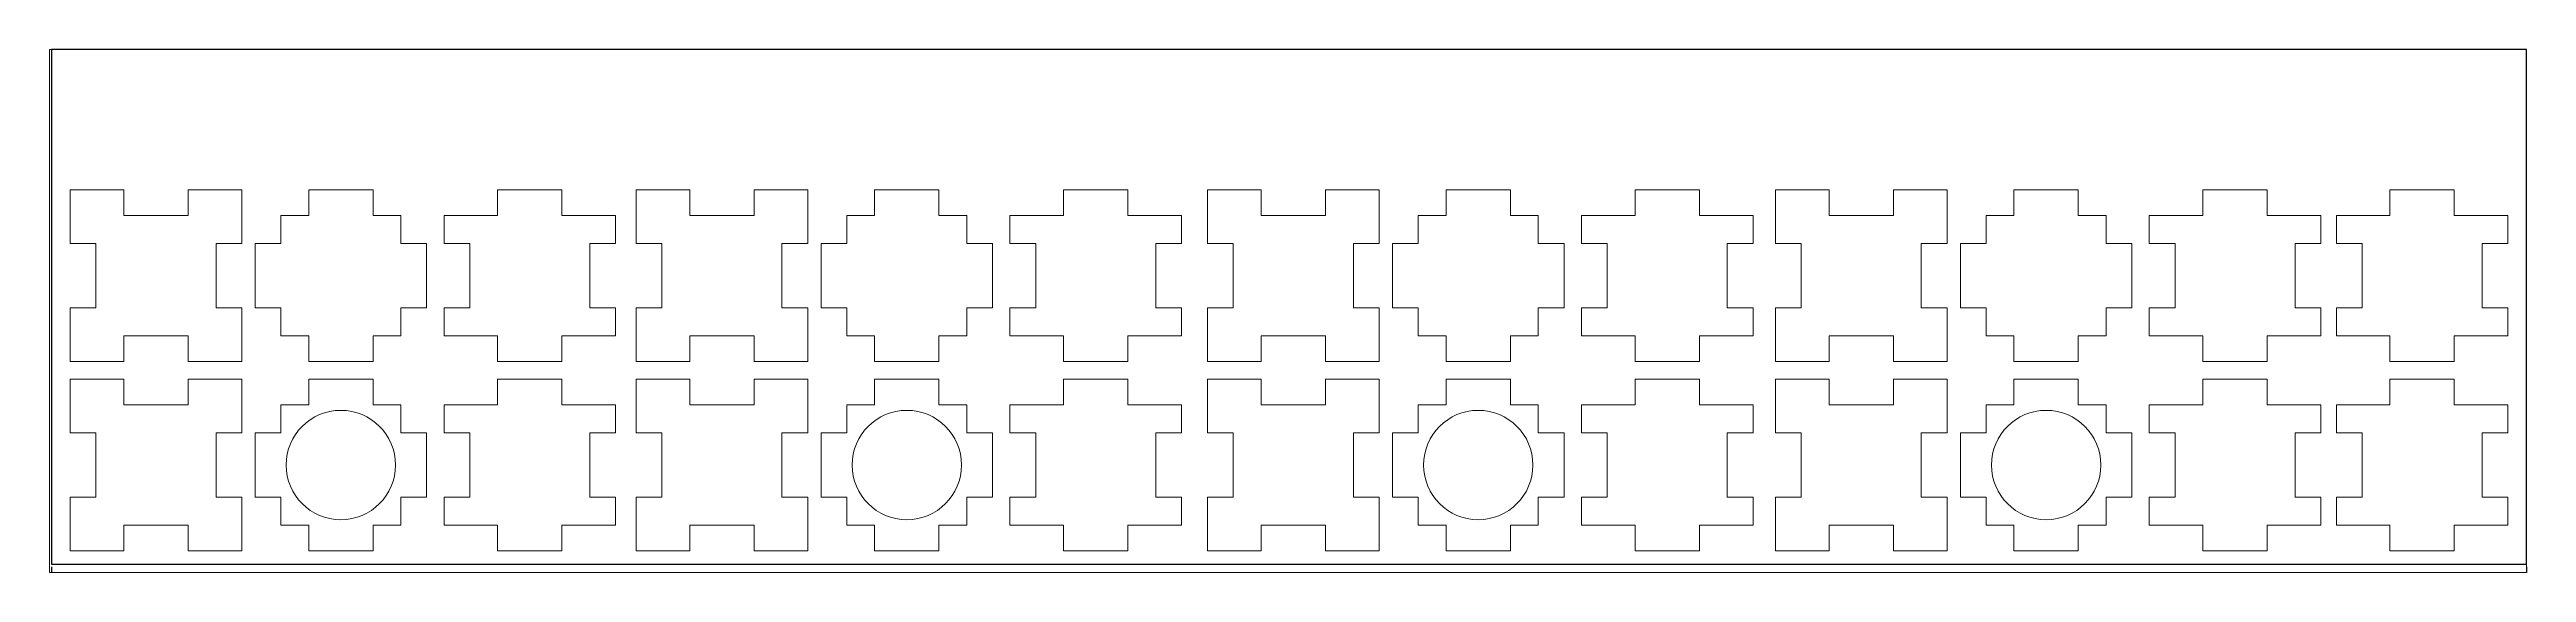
# Paper-space layout 'Lámina 4' of a CAD drawing. Header units: millimetres. Extents: x 0 to 578, y 0 to 122.
# The model-space entities are those that its viewports show. They can reach past a viewport. Long polylines and large blocks are cut down to what shows.
import ezdxf

# ---------------------------------------------------------------- set-up
doc = ezdxf.new("R2010")
doc.units = ezdxf.units.MM
doc.layers.get('0').update_dxf_attribs({"plot": 0})
doc.layers.add('Borde', color=7, linetype='Continuous', plot=False)
doc.layers.add('Corte', color=1, linetype='Continuous', lineweight=5)
doc.styles.get("Standard").update_dxf_attribs({"font": 'arial.ttf'})
doc.dimstyles.new('ISO-25', dxfattribs={"dimtxt": 2.5, "dimasz": 2.5, "dimexe": 1.25, "dimexo": 0.625, "dimtad": 1, "dimtxsty": 'Standard', "dimcen": 2.5, "dimadec": 0, "dimazin": 0, "dimtfac": 1, "dimtmove": 0, "dimatfit": 3, "dimfxl": 1, "dimarcsym": 0})

# ---------------------------------------------------------------- blocks, each defined once
blk = doc.blocks.new('*D16')
at = {"color": 0, "lineweight": -2, "transparency": 16777216}
for p, q in [((300, -0.62), (300, -16.84)), ((877, -0.62), (877, -16.84)), ((302.5, -15.59), (874.5, -15.59))]:
    blk.add_line(p, q, dxfattribs=at)
at = {"color": 0, "transparency": 16777216}
for points in [[(302.5, -15.17), (302.5, -16.01), (300, -15.59)], [(874.5, -15.17), (874.5, -16.01), (877, -15.59)]]:
    blk.add_solid(points, dxfattribs=at)
at = {"layer": 'Defpoints', "color": 0, "transparency": 16777216}
for p in [(300, 0), (877, 0), (877, -15.59)]:
    blk.add_point(p, dxfattribs=at)
at = {"color": 0, "transparency": 16777216, "insert": (588.5, -13.69), "char_height": 2.5, "attachment_point": 5}
blk.add_mtext('577', dxfattribs=at)
blk = doc.blocks.new('*D17')
at = {"color": 0, "lineweight": -2, "transparency": 16777216}
for p, q in [((877.63, 120), (890.5, 120)), ((889.25, 2.5), (889.25, 117.5)), ((877.63, 0), (890.5, 0))]:
    blk.add_line(p, q, dxfattribs=at)
at = {"color": 0, "transparency": 16777216}
for points in [[(888.84, 117.5), (889.67, 117.5), (889.25, 120)], [(888.84, 2.5), (889.67, 2.5), (889.25, 0)]]:
    blk.add_solid(points, dxfattribs=at)
at = {"layer": 'Defpoints', "color": 0, "transparency": 16777216}
for p in [(877, 120), (889.25, 120), (877, 0)]:
    blk.add_point(p, dxfattribs=at)
at = {"color": 0, "transparency": 16777216, "insert": (887.35, 60), "char_height": 2.5, "attachment_point": 5, "rotation": 90}
blk.add_mtext('120', dxfattribs=at)

msp = doc.modelspace()

# ---------------------------------------------------------------- linework, layer by layer
at = {"layer": 'Borde'}
msp.add_lwpolyline([(300, 0), (877, 0), (877, 120), (300, 120)], close=True, dxfattribs=at)
at = {"layer": 'Corte'}
for p, q in [((304.372, 87.259), (304.372, 74.759)), ((304.372, 87.259), (316.872, 87.259)), ((316.872, 87.259), (316.872, 81.259)), ((331.872, 87.259), (331.872, 81.259)), ((331.872, 87.259), (344.372, 87.259)), ((344.372, 87.259), (344.372, 74.759)), ((359.974, 81.259), (359.974, 87.259)), ((359.974, 87.259), (374.974, 87.259)), ((374.974, 81.259), (374.974, 87.259)), ((404.024, 87.259), (404.024, 81.259)), ((404.024, 87.259), (419.024, 87.259)), ((419.024, 87.259), (419.024, 81.259)), ((436.304, 87.259), (436.304, 74.759)), ((436.304, 87.259), (448.804, 87.259)), ((448.804, 87.259), (448.804, 81.259)), ((463.804, 87.259), (463.804, 81.259)), ((463.804, 87.259), (476.304, 87.259)), ((476.304, 87.259), (476.304, 74.759)), ((491.906, 81.259), (491.906, 87.259)), ((491.906, 87.259), (506.906, 87.259)), ((506.906, 81.259), (506.906, 87.259)), ((535.956, 87.259), (535.956, 81.259)), ((535.956, 87.259), (550.956, 87.259)), ((550.956, 87.259), (550.956, 81.259)), ((569.529, 87.259), (569.529, 74.759)), ((569.529, 87.259), (582.029, 87.259)), ((582.029, 87.259), (582.029, 81.259)), ((597.029, 87.259), (597.029, 81.259)), ((597.029, 87.259), (609.529, 87.259)), ((609.529, 87.259), (609.529, 74.759)), ((625.13, 81.259), (625.13, 87.259)), ((625.13, 87.259), (640.13, 87.259)), ((640.13, 81.259), (640.13, 87.259)), ((669.181, 87.259), (669.181, 81.259)), ((669.181, 87.259), (684.181, 87.259)), ((684.181, 87.259), (684.181, 81.259)), ((701.916, 87.259), (701.916, 74.759)), ((701.916, 87.259), (714.416, 87.259)), ((714.416, 87.259), (714.416, 81.259)), ((729.416, 87.259), (729.416, 81.259)), ((729.416, 87.259), (741.916, 87.259)), ((741.916, 87.259), (741.916, 74.759)), ((757.517, 81.259), (757.517, 87.259)), ((757.517, 87.259), (772.517, 87.259)), ((772.517, 81.259), (772.517, 87.259)), ((801.567, 87.259), (801.567, 81.259)), ((801.567, 87.259), (816.567, 87.259)), ((816.567, 87.259), (816.567, 81.259)), ((845.175, 87.259), (845.175, 81.259)), ((860.175, 87.259), (845.175, 87.259)), ((860.175, 87.259), (860.175, 81.259)), ((331.872, 81.259), (316.872, 81.259)), ((353.474, 74.759), (353.474, 81.259)), ((353.474, 81.259), (359.974, 81.259)), ((381.474, 81.259), (374.974, 81.259)), ((381.474, 74.759), (381.474, 81.259)), ((391.524, 81.259), (404.024, 81.259)), ((391.524, 81.259), (391.524, 74.759)), ((431.524, 81.259), (419.024, 81.259)), ((431.524, 81.259), (431.524, 74.759)), ((463.804, 81.259), (448.804, 81.259)), ((485.406, 74.759), (485.406, 81.259)), ((485.406, 81.259), (491.906, 81.259)), ((513.406, 81.259), (506.906, 81.259)), ((513.406, 74.759), (513.406, 81.259)), ((523.456, 81.259), (535.956, 81.259)), ((523.456, 81.259), (523.456, 74.759)), ((563.456, 81.259), (550.956, 81.259)), ((563.456, 81.259), (563.456, 74.759)), ((597.029, 81.259), (582.029, 81.259)), ((618.63, 74.759), (618.63, 81.259)), ((618.63, 81.259), (625.13, 81.259)), ((646.63, 81.259), (640.13, 81.259)), ((646.63, 74.759), (646.63, 81.259)), ((656.681, 81.259), (669.181, 81.259)), ((656.681, 81.259), (656.681, 74.759)), ((696.681, 81.259), (684.181, 81.259)), ((696.681, 81.259), (696.681, 74.759)), ((729.416, 81.259), (714.416, 81.259)), ((751.017, 74.759), (751.017, 81.259)), ((751.017, 81.259), (757.517, 81.259)), ((779.017, 81.259), (772.517, 81.259)), ((779.017, 74.759), (779.017, 81.259)), ((789.067, 81.259), (801.567, 81.259)), ((789.067, 81.259), (789.067, 74.759)), ((829.067, 81.259), (816.567, 81.259)), ((829.067, 81.259), (829.067, 74.759)), ((832.675, 74.759), (832.675, 81.259)), ((832.675, 81.259), (845.175, 81.259)), ((872.675, 81.259), (860.175, 81.259)), ((872.675, 74.759), (872.675, 81.259)), ((304.372, 74.759), (310.372, 74.759)), ((310.372, 59.759), (310.372, 74.759)), ((344.372, 74.759), (338.372, 74.759)), ((338.372, 74.759), (338.372, 59.759)), ((347.474, 74.759), (347.474, 59.759)), ((347.474, 74.759), (353.474, 74.759)), ((387.474, 74.759), (381.474, 74.759)), ((387.474, 74.759), (387.474, 59.759)), ((391.524, 74.759), (397.524, 74.759)), ((397.524, 74.759), (397.524, 59.759)), ((431.524, 74.759), (425.524, 74.759)), ((425.524, 74.759), (425.524, 59.759)), ((436.304, 74.759), (442.304, 74.759)), ((442.304, 59.759), (442.304, 74.759)), ((476.304, 74.759), (470.304, 74.759)), ((470.304, 74.759), (470.304, 59.759)), ((479.406, 74.759), (479.406, 59.759)), ((479.406, 74.759), (485.406, 74.759)), ((519.406, 74.759), (513.406, 74.759)), ((519.406, 74.759), (519.406, 59.759)), ((523.456, 74.759), (529.456, 74.759)), ((529.456, 74.759), (529.456, 59.759)), ((563.456, 74.759), (557.456, 74.759)), ((557.456, 74.759), (557.456, 59.759)), ((569.529, 74.759), (575.529, 74.759)), ((575.529, 59.759), (575.529, 74.759)), ((609.529, 74.759), (603.529, 74.759)), ((603.529, 74.759), (603.529, 59.759)), ((612.63, 74.759), (612.63, 59.759)), ((612.63, 74.759), (618.63, 74.759)), ((652.63, 74.759), (646.63, 74.759)), ((652.63, 74.759), (652.63, 59.759)), ((656.681, 74.759), (662.681, 74.759)), ((662.681, 74.759), (662.681, 59.759)), ((696.681, 74.759), (690.681, 74.759)), ((690.681, 74.759), (690.681, 59.759)), ((701.916, 74.759), (707.916, 74.759)), ((707.916, 59.759), (707.916, 74.759)), ((741.916, 74.759), (735.916, 74.759)), ((735.916, 74.759), (735.916, 59.759)), ((745.017, 74.759), (745.017, 59.759)), ((745.017, 74.759), (751.017, 74.759)), ((785.017, 74.759), (779.017, 74.759)), ((785.017, 74.759), (785.017, 59.759)), ((789.067, 74.759), (795.067, 74.759)), ((795.067, 74.759), (795.067, 59.759)), ((829.067, 74.759), (823.067, 74.759)), ((823.067, 74.759), (823.067, 59.759)), ((832.675, 74.759), (838.675, 74.759)), ((838.675, 59.759), (838.675, 74.759)), ((872.675, 74.759), (866.675, 74.759)), ((866.675, 59.759), (866.675, 74.759)), ((304.372, 59.759), (304.372, 47.259)), ((304.372, 59.759), (310.372, 59.759)), ((344.372, 59.759), (338.372, 59.759)), ((344.372, 59.759), (344.372, 47.259)), ((347.474, 59.759), (353.474, 59.759)), ((353.474, 59.759), (353.474, 53.259)), ((387.474, 59.759), (381.474, 59.759)), ((381.474, 59.759), (381.474, 53.259)), ((391.524, 59.759), (391.524, 53.259)), ((391.524, 59.759), (397.524, 59.759)), ((431.524, 59.759), (425.524, 59.759)), ((431.524, 59.759), (431.524, 53.259)), ((436.304, 59.759), (436.304, 47.259)), ((436.304, 59.759), (442.304, 59.759)), ((476.304, 59.759), (470.304, 59.759)), ((476.304, 59.759), (476.304, 47.259)), ((479.406, 59.759), (485.406, 59.759)), ((485.406, 59.759), (485.406, 53.259)), ((519.406, 59.759), (513.406, 59.759)), ((513.406, 59.759), (513.406, 53.259)), ((523.456, 59.759), (523.456, 53.259)), ((523.456, 59.759), (529.456, 59.759)), ((563.456, 59.759), (557.456, 59.759)), ((563.456, 59.759), (563.456, 53.259)), ((569.529, 59.759), (569.529, 47.259)), ((569.529, 59.759), (575.529, 59.759)), ((609.529, 59.759), (603.529, 59.759)), ((609.529, 59.759), (609.529, 47.259)), ((612.63, 59.759), (618.63, 59.759)), ((618.63, 59.759), (618.63, 53.259)), ((652.63, 59.759), (646.63, 59.759)), ((646.63, 59.759), (646.63, 53.259)), ((656.681, 59.759), (656.681, 53.259)), ((656.681, 59.759), (662.681, 59.759)), ((696.681, 59.759), (690.681, 59.759)), ((696.681, 59.759), (696.681, 53.259)), ((701.916, 59.759), (701.916, 47.259)), ((701.916, 59.759), (707.916, 59.759)), ((741.916, 59.759), (735.916, 59.759)), ((741.916, 59.759), (741.916, 47.259)), ((745.017, 59.759), (751.017, 59.759)), ((751.017, 59.759), (751.017, 53.259)), ((785.017, 59.759), (779.017, 59.759)), ((779.017, 59.759), (779.017, 53.259)), ((789.067, 59.759), (789.067, 53.259)), ((789.067, 59.759), (795.067, 59.759)), ((829.067, 59.759), (823.067, 59.759)), ((829.067, 59.759), (829.067, 53.259)), ((832.675, 53.259), (832.675, 59.759)), ((832.675, 59.759), (838.675, 59.759)), ((872.675, 59.759), (866.675, 59.759)), ((872.675, 53.259), (872.675, 59.759)), ((316.872, 53.259), (331.872, 53.259)), ((316.872, 47.259), (316.872, 53.259)), ((331.872, 47.259), (331.872, 53.259)), ((353.474, 53.259), (359.974, 53.259)), ((359.974, 53.259), (359.974, 47.259)), ((381.474, 53.259), (374.974, 53.259)), ((374.974, 53.259), (374.974, 47.259)), ((391.524, 53.259), (404.024, 53.259)), ((404.024, 47.259), (404.024, 53.259)), ((431.524, 53.259), (419.024, 53.259)), ((419.024, 47.259), (419.024, 53.259)), ((448.804, 53.259), (463.804, 53.259)), ((448.804, 47.259), (448.804, 53.259)), ((463.804, 47.259), (463.804, 53.259)), ((485.406, 53.259), (491.906, 53.259)), ((491.906, 53.259), (491.906, 47.259)), ((513.406, 53.259), (506.906, 53.259)), ((506.906, 53.259), (506.906, 47.259)), ((523.456, 53.259), (535.956, 53.259)), ((535.956, 47.259), (535.956, 53.259)), ((563.456, 53.259), (550.956, 53.259)), ((550.956, 47.259), (550.956, 53.259)), ((582.029, 53.259), (597.029, 53.259)), ((582.029, 47.259), (582.029, 53.259)), ((597.029, 47.259), (597.029, 53.259)), ((618.63, 53.259), (625.13, 53.259)), ((625.13, 53.259), (625.13, 47.259)), ((646.63, 53.259), (640.13, 53.259)), ((640.13, 53.259), (640.13, 47.259)), ((656.681, 53.259), (669.181, 53.259)), ((669.181, 47.259), (669.181, 53.259)), ((696.681, 53.259), (684.181, 53.259)), ((684.181, 47.259), (684.181, 53.259)), ((714.416, 53.259), (729.416, 53.259)), ((714.416, 47.259), (714.416, 53.259)), ((729.416, 47.259), (729.416, 53.259)), ((751.017, 53.259), (757.517, 53.259)), ((757.517, 53.259), (757.517, 47.259)), ((779.017, 53.259), (772.517, 53.259)), ((772.517, 53.259), (772.517, 47.259)), ((789.067, 53.259), (801.567, 53.259)), ((801.567, 47.259), (801.567, 53.259)), ((829.067, 53.259), (816.567, 53.259)), ((816.567, 47.259), (816.567, 53.259)), ((832.675, 53.259), (845.175, 53.259)), ((845.175, 47.259), (845.175, 53.259)), ((872.675, 53.259), (860.175, 53.259)), ((860.175, 47.259), (860.175, 53.259)), ((304.372, 47.259), (316.872, 47.259)), ((331.872, 47.259), (344.372, 47.259)), ((359.974, 47.259), (374.974, 47.259)), ((404.024, 47.259), (419.024, 47.259)), ((436.304, 47.259), (448.804, 47.259)), ((463.804, 47.259), (476.304, 47.259)), ((491.906, 47.259), (506.906, 47.259)), ((535.956, 47.259), (550.956, 47.259)), ((569.529, 47.259), (582.029, 47.259)), ((597.029, 47.259), (609.529, 47.259)), ((625.13, 47.259), (640.13, 47.259)), ((669.181, 47.259), (684.181, 47.259)), ((701.916, 47.259), (714.416, 47.259)), ((729.416, 47.259), (741.916, 47.259)), ((757.517, 47.259), (772.517, 47.259)), ((801.567, 47.259), (816.567, 47.259)), ((860.175, 47.259), (845.175, 47.259)), ((304.372, 43.096), (304.372, 30.596)), ((304.372, 43.096), (316.872, 43.096)), ((316.872, 43.096), (316.872, 37.096)), ((331.872, 43.096), (331.872, 37.096)), ((331.872, 43.096), (344.372, 43.096)), ((344.372, 43.096), (344.372, 30.596)), ((359.974, 37.096), (359.974, 43.096)), ((359.974, 43.096), (374.974, 43.096)), ((374.974, 37.096), (374.974, 43.096)), ((404.024, 43.096), (404.024, 37.096)), ((404.024, 43.096), (419.024, 43.096)), ((419.024, 43.096), (419.024, 37.096)), ((436.304, 43.096), (436.304, 30.596)), ((436.304, 43.096), (448.804, 43.096)), ((448.804, 43.096), (448.804, 37.096)), ((463.804, 43.096), (463.804, 37.096)), ((463.804, 43.096), (476.304, 43.096)), ((476.304, 43.096), (476.304, 30.596)), ((491.906, 37.096), (491.906, 43.096)), ((491.906, 43.096), (506.906, 43.096)), ((506.906, 37.096), (506.906, 43.096)), ((535.956, 43.096), (535.956, 37.096)), ((535.956, 43.096), (550.956, 43.096)), ((550.956, 43.096), (550.956, 37.096)), ((569.529, 43.096), (569.529, 30.596)), ((569.529, 43.096), (582.029, 43.096)), ((582.029, 43.096), (582.029, 37.096)), ((597.029, 43.096), (597.029, 37.096)), ((597.029, 43.096), (609.529, 43.096)), ((609.529, 43.096), (609.529, 30.596)), ((625.13, 37.096), (625.13, 43.096)), ((625.13, 43.096), (640.13, 43.096)), ((640.13, 37.096), (640.13, 43.096)), ((669.181, 43.096), (669.181, 37.096)), ((669.181, 43.096), (684.181, 43.096)), ((684.181, 43.096), (684.181, 37.096)), ((701.916, 43.096), (701.916, 30.596)), ((701.916, 43.096), (714.416, 43.096)), ((714.416, 43.096), (714.416, 37.096)), ((729.416, 43.096), (729.416, 37.096)), ((729.416, 43.096), (741.916, 43.096)), ((741.916, 43.096), (741.916, 30.596)), ((757.517, 37.096), (757.517, 43.096)), ((757.517, 43.096), (772.517, 43.096)), ((772.517, 37.096), (772.517, 43.096)), ((801.567, 43.096), (801.567, 37.096)), ((801.567, 43.096), (816.567, 43.096)), ((816.567, 43.096), (816.567, 37.096)), ((845.175, 43.096), (845.175, 37.096)), ((860.175, 43.096), (845.175, 43.096)), ((860.175, 43.096), (860.175, 37.096)), ((331.872, 37.096), (316.872, 37.096)), ((353.474, 30.596), (353.474, 37.096)), ((353.474, 37.096), (359.974, 37.096)), ((381.474, 37.096), (374.974, 37.096)), ((381.474, 30.596), (381.474, 37.096)), ((391.524, 37.096), (404.024, 37.096)), ((391.524, 37.096), (391.524, 30.596)), ((431.524, 37.096), (419.024, 37.096)), ((431.524, 37.096), (431.524, 30.596)), ((463.804, 37.096), (448.804, 37.096)), ((485.406, 30.596), (485.406, 37.096)), ((485.406, 37.096), (491.906, 37.096)), ((513.406, 37.096), (506.906, 37.096)), ((513.406, 30.596), (513.406, 37.096)), ((523.456, 37.096), (535.956, 37.096)), ((523.456, 37.096), (523.456, 30.596)), ((563.456, 37.096), (550.956, 37.096)), ((563.456, 37.096), (563.456, 30.596)), ((597.029, 37.096), (582.029, 37.096)), ((618.63, 30.596), (618.63, 37.096)), ((618.63, 37.096), (625.13, 37.096)), ((646.63, 37.096), (640.13, 37.096)), ((646.63, 30.596), (646.63, 37.096)), ((656.681, 37.096), (669.181, 37.096)), ((656.681, 37.096), (656.681, 30.596)), ((696.681, 37.096), (684.181, 37.096)), ((696.681, 37.096), (696.681, 30.596)), ((729.416, 37.096), (714.416, 37.096)), ((751.017, 30.596), (751.017, 37.096)), ((751.017, 37.096), (757.517, 37.096)), ((779.017, 37.096), (772.517, 37.096)), ((779.017, 30.596), (779.017, 37.096)), ((789.067, 37.096), (801.567, 37.096)), ((789.067, 37.096), (789.067, 30.596)), ((829.067, 37.096), (816.567, 37.096)), ((829.067, 37.096), (829.067, 30.596)), ((832.675, 30.596), (832.675, 37.096)), ((832.675, 37.096), (845.175, 37.096)), ((872.675, 37.096), (860.175, 37.096)), ((872.675, 30.596), (872.675, 37.096)), ((304.372, 30.596), (310.372, 30.596)), ((310.372, 15.596), (310.372, 30.596)), ((344.372, 30.596), (338.372, 30.596)), ((338.372, 30.596), (338.372, 15.596)), ((347.474, 30.596), (347.474, 15.596)), ((347.474, 30.596), (353.474, 30.596)), ((387.474, 30.596), (381.474, 30.596)), ((387.474, 30.596), (387.474, 15.596)), ((391.524, 30.596), (397.524, 30.596)), ((397.524, 30.596), (397.524, 15.596)), ((431.524, 30.596), (425.524, 30.596)), ((425.524, 30.596), (425.524, 15.596)), ((436.304, 30.596), (442.304, 30.596)), ((442.304, 15.596), (442.304, 30.596)), ((476.304, 30.596), (470.304, 30.596)), ((470.304, 30.596), (470.304, 15.596)), ((479.406, 30.596), (479.406, 15.596)), ((479.406, 30.596), (485.406, 30.596)), ((519.406, 30.596), (513.406, 30.596)), ((519.406, 30.596), (519.406, 15.596)), ((523.456, 30.596), (529.456, 30.596)), ((529.456, 30.596), (529.456, 15.596)), ((563.456, 30.596), (557.456, 30.596)), ((557.456, 30.596), (557.456, 15.596)), ((569.529, 30.596), (575.529, 30.596)), ((575.529, 15.596), (575.529, 30.596)), ((609.529, 30.596), (603.529, 30.596)), ((603.529, 30.596), (603.529, 15.596)), ((612.63, 30.596), (612.63, 15.596)), ((612.63, 30.596), (618.63, 30.596)), ((652.63, 30.596), (646.63, 30.596)), ((652.63, 30.596), (652.63, 15.596)), ((656.681, 30.596), (662.681, 30.596)), ((662.681, 30.596), (662.681, 15.596)), ((696.681, 30.596), (690.681, 30.596)), ((690.681, 30.596), (690.681, 15.596)), ((701.916, 30.596), (707.916, 30.596)), ((707.916, 15.596), (707.916, 30.596)), ((741.916, 30.596), (735.916, 30.596)), ((735.916, 30.596), (735.916, 15.596)), ((745.017, 30.596), (745.017, 15.596)), ((745.017, 30.596), (751.017, 30.596)), ((785.017, 30.596), (779.017, 30.596)), ((785.017, 30.596), (785.017, 15.596)), ((789.067, 30.596), (795.067, 30.596)), ((795.067, 30.596), (795.067, 15.596)), ((829.067, 30.596), (823.067, 30.596)), ((823.067, 30.596), (823.067, 15.596)), ((832.675, 30.596), (838.675, 30.596)), ((838.675, 15.596), (838.675, 30.596)), ((872.675, 30.596), (866.675, 30.596)), ((866.675, 15.596), (866.675, 30.596)), ((304.372, 15.596), (304.372, 3.096)), ((304.372, 15.596), (310.372, 15.596)), ((344.372, 15.596), (338.372, 15.596)), ((344.372, 15.596), (344.372, 3.096)), ((347.474, 15.596), (353.474, 15.596)), ((353.474, 15.596), (353.474, 9.096)), ((387.474, 15.596), (381.474, 15.596)), ((381.474, 15.596), (381.474, 9.096)), ((391.524, 15.596), (391.524, 9.096)), ((391.524, 15.596), (397.524, 15.596)), ((431.524, 15.596), (425.524, 15.596)), ((431.524, 15.596), (431.524, 9.096)), ((436.304, 15.596), (436.304, 3.096)), ((436.304, 15.596), (442.304, 15.596)), ((476.304, 15.596), (470.304, 15.596)), ((476.304, 15.596), (476.304, 3.096)), ((479.406, 15.596), (485.406, 15.596)), ((485.406, 15.596), (485.406, 9.096)), ((519.406, 15.596), (513.406, 15.596)), ((513.406, 15.596), (513.406, 9.096)), ((523.456, 15.596), (523.456, 9.096)), ((523.456, 15.596), (529.456, 15.596)), ((563.456, 15.596), (557.456, 15.596)), ((563.456, 15.596), (563.456, 9.096)), ((569.529, 15.596), (569.529, 3.096)), ((569.529, 15.596), (575.529, 15.596)), ((609.529, 15.596), (603.529, 15.596)), ((609.529, 15.596), (609.529, 3.096)), ((612.63, 15.596), (618.63, 15.596)), ((618.63, 15.596), (618.63, 9.096)), ((652.63, 15.596), (646.63, 15.596)), ((646.63, 15.596), (646.63, 9.096)), ((656.681, 15.596), (656.681, 9.096)), ((656.681, 15.596), (662.681, 15.596)), ((696.681, 15.596), (690.681, 15.596)), ((696.681, 15.596), (696.681, 9.096)), ((701.916, 15.596), (701.916, 3.096)), ((701.916, 15.596), (707.916, 15.596)), ((741.916, 15.596), (735.916, 15.596)), ((741.916, 15.596), (741.916, 3.096)), ((745.017, 15.596), (751.017, 15.596)), ((751.017, 15.596), (751.017, 9.096)), ((785.017, 15.596), (779.017, 15.596)), ((779.017, 15.596), (779.017, 9.096)), ((789.067, 15.596), (789.067, 9.096)), ((789.067, 15.596), (795.067, 15.596)), ((829.067, 15.596), (823.067, 15.596)), ((829.067, 15.596), (829.067, 9.096)), ((832.675, 9.096), (832.675, 15.596)), ((832.675, 15.596), (838.675, 15.596)), ((872.675, 15.596), (866.675, 15.596)), ((872.675, 9.096), (872.675, 15.596)), ((316.872, 9.096), (331.872, 9.096)), ((316.872, 3.096), (316.872, 9.096)), ((331.872, 3.096), (331.872, 9.096)), ((353.474, 9.096), (359.974, 9.096)), ((359.974, 9.096), (359.974, 3.096)), ((381.474, 9.096), (374.974, 9.096)), ((374.974, 9.096), (374.974, 3.096)), ((391.524, 9.096), (404.024, 9.096)), ((404.024, 3.096), (404.024, 9.096)), ((431.524, 9.096), (419.024, 9.096)), ((419.024, 3.096), (419.024, 9.096)), ((448.804, 9.096), (463.804, 9.096)), ((448.804, 3.096), (448.804, 9.096)), ((463.804, 3.096), (463.804, 9.096)), ((485.406, 9.096), (491.906, 9.096)), ((491.906, 9.096), (491.906, 3.096)), ((513.406, 9.096), (506.906, 9.096)), ((506.906, 9.096), (506.906, 3.096)), ((523.456, 9.096), (535.956, 9.096)), ((535.956, 3.096), (535.956, 9.096)), ((563.456, 9.096), (550.956, 9.096)), ((550.956, 3.096), (550.956, 9.096)), ((582.029, 9.096), (597.029, 9.096)), ((582.029, 3.096), (582.029, 9.096)), ((597.029, 3.096), (597.029, 9.096)), ((618.63, 9.096), (625.13, 9.096)), ((625.13, 9.096), (625.13, 3.096)), ((646.63, 9.096), (640.13, 9.096)), ((640.13, 9.096), (640.13, 3.096)), ((656.681, 9.096), (669.181, 9.096)), ((669.181, 3.096), (669.181, 9.096)), ((696.681, 9.096), (684.181, 9.096)), ((684.181, 3.096), (684.181, 9.096)), ((714.416, 9.096), (729.416, 9.096)), ((714.416, 3.096), (714.416, 9.096)), ((729.416, 3.096), (729.416, 9.096)), ((751.017, 9.096), (757.517, 9.096)), ((757.517, 9.096), (757.517, 3.096)), ((779.017, 9.096), (772.517, 9.096)), ((772.517, 9.096), (772.517, 3.096)), ((789.067, 9.096), (801.567, 9.096)), ((801.567, 3.096), (801.567, 9.096)), ((829.067, 9.096), (816.567, 9.096)), ((816.567, 3.096), (816.567, 9.096)), ((832.675, 9.096), (845.175, 9.096)), ((845.175, 3.096), (845.175, 9.096)), ((872.675, 9.096), (860.175, 9.096)), ((860.175, 3.096), (860.175, 9.096)), ((304.372, 3.096), (316.872, 3.096)), ((331.872, 3.096), (344.372, 3.096)), ((359.974, 3.096), (374.974, 3.096)), ((404.024, 3.096), (419.024, 3.096)), ((436.304, 3.096), (448.804, 3.096)), ((463.804, 3.096), (476.304, 3.096)), ((491.906, 3.096), (506.906, 3.096)), ((535.956, 3.096), (550.956, 3.096)), ((569.529, 3.096), (582.029, 3.096)), ((597.029, 3.096), (609.529, 3.096)), ((625.13, 3.096), (640.13, 3.096)), ((669.181, 3.096), (684.181, 3.096)), ((701.916, 3.096), (714.416, 3.096)), ((729.416, 3.096), (741.916, 3.096)), ((757.517, 3.096), (772.517, 3.096)), ((801.567, 3.096), (816.567, 3.096)), ((860.175, 3.096), (845.175, 3.096))]:
    msp.add_line(p, q, dxfattribs=at)
for centre in [(367.474, 23.096), (499.406, 23.096), (632.63, 23.096), (765.017, 23.096)]:
    msp.add_circle(centre, 12.75, dxfattribs=at)

# ---------------------------------------------------------------- texts
at = {"insert": (300.755, 138.048), "char_height": 12, "attachment_point": 1}
msp.add_mtext_dynamic_manual_height_columns('Lámina 4 (4 y 2 caras)', width=273.96321, gutter_width=12.5, heights=[0], dxfattribs=at)

# ---------------------------------------------------------------- dimensions: what is measured, and where the dimension line sits
dim = msp.add_linear_dim(base=(889.253, 120), p1=(877, 0), p2=(877, 120), angle=90, dimstyle='ISO-25')
dim.commit()
dim.dimension.update_dxf_attribs({"geometry": '*D17', "text_midpoint": (887.351, 60)})
dim = msp.add_linear_dim(base=(877, -15.59), p1=(300, 0), p2=(877, 0), dimstyle='ISO-25')
dim.commit()
dim.dimension.update_dxf_attribs({"geometry": '*D16', "text_midpoint": (588.5, -13.694)})

psp = doc.layouts.new('Lámina 4')

# ---------------------------------------------------------------- viewports
at = {"layer": 'Borde'}
psp.add_viewport(center=(288.79, 61.09), size=(577.44, 121.9661), view_center_point=(588.281, 59.017), view_height=121.96612, dxfattribs=at)

doc.saveas('drawing.dxf')
